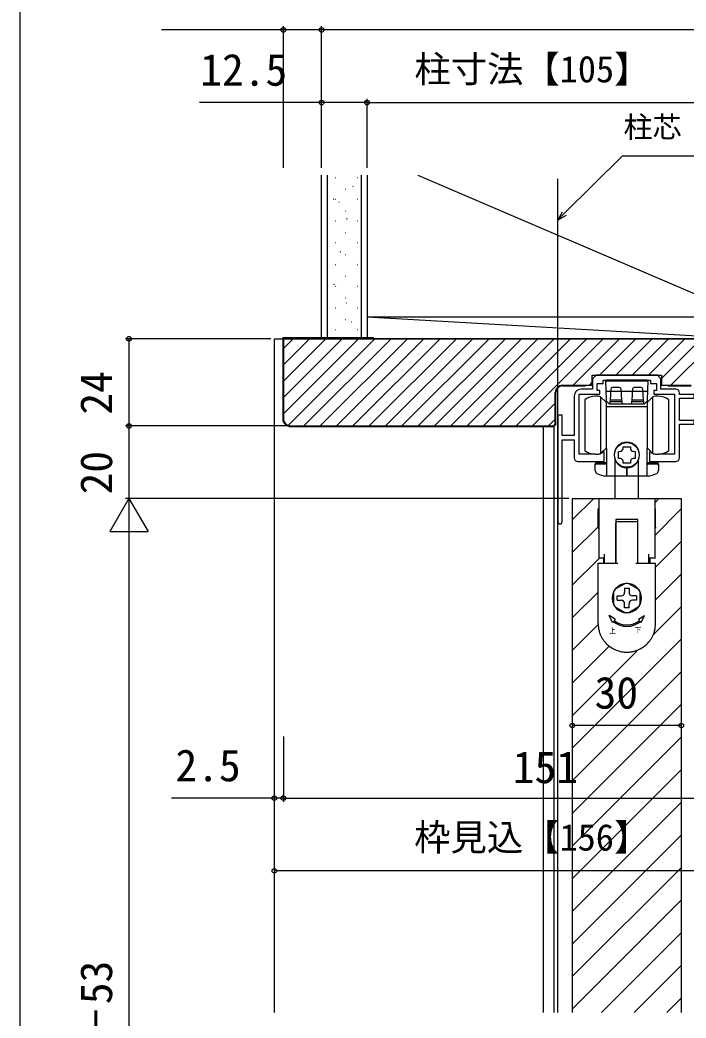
# Model space of a CAD drawing. Units: millimetres, scale not verified. Extents: x -525 to 525, y -783 to 780.
# Drawn here: x -524.9 to -341.6, y 309.8 to 584.5 of the extents above; entities that cross this region are included whole.
import ezdxf
from ezdxf.enums import TextEntityAlignment as Align

# ---------------------------------------------------------------- set-up
doc = ezdxf.new("R2010")
doc.units = ezdxf.units.MM
doc.header["$LTSCALE"] = 4
for name, color, linetype in [('0-3_YKK_11', 7, 'Continuous'), ('0-5_YKK_12', 2, 'Continuous'), ('0-6_YKK_13', 4, 'Continuous'), ('0-8_YKK_D', 6, 'Continuous'), ('0-9_YKK_ZWAK', 7, 'Continuous'), ('0-A_YSS_K', 3, 'Continuous'), ('0-B_YSS_KE', 3, 'Continuous')]:
    doc.layers.add(name, color=color, linetype=linetype)
doc.styles.add('ＭＳ ゴシック', font='')
doc.styles.get('ＭＳ ゴシック').set_extended_font_data('MS Gothic')

msp = doc.modelspace()

# ---------------------------------------------------------------- linework, layer by layer
at = {"layer": '0-3_YKK_11'}
msp.add_line((-376.9, 475.8), (-376.9, 446.4), dxfattribs=at)
for points in [[(-344.4, 482.9), (-348.5, 482.9), (-348.5, 485.8), (-349.5, 486.8), (-366.3, 486.8), (-367.3, 485.8), (-367.3, 482.9), (-370.5, 482.9)], [(-366.55, 465), (-371, 465), (-371, 481.5), (-365.3, 481.5), (-365.3, 482.5), (-366.1, 482.5), (-366.1, 484.5), (-364.4, 484.5), (-364.4, 485.4), (-358.358, 485.4), (-358.175, 485.52), (-357.625, 485.52), (-357.442, 485.4), (-351.4, 485.4), (-351.4, 484.5), (-349.7, 484.5), (-349.7, 482.5), (-350.5, 482.5), (-350.5, 481.5), (-344.8, 481.5), (-344.8, 465), (-349.25, 465)], [(-372.4, 481), (-372.4, 470.2), (-375.7, 470.2), (-375.7, 475.8), (-376.9, 475.8)], [(-343.4, 464), (-343.4, 473.3), (-339.4, 473.3), (-339.4, 474.3), (-343.4, 474.3), (-343.4, 480.4), (-339.4, 480.4), (-339.4, 481.4), (-343.4, 481.4), (-343.4, 481.9)], [(-375.7, 446.4), (-375.7, 469), (-372.4, 469), (-372.4, 464)], [(-371.4, 463), (-364.1, 463), (-364.1, 465.634), (-364.347, 465.736), (-364.745, 465.338), (-364.865, 465.264)], [(-350.935, 465.264), (-351.055, 465.338), (-351.408, 465.691), (-351.7, 465.57), (-351.7, 463), (-344.4, 463)]]:
    msp.add_lwpolyline(points, dxfattribs=at)
for centre, radius, start, end in [((-370.5, 481), 1.9, 90, 180), ((-344.4, 481.9), 1, 0, 90), ((-366.55, 470.5), 5.5, 270, 287.8376), ((-349.25, 470.5), 5.5, 252.1624, 270), ((-371.4, 464), 1, 180, 270), ((-344.4, 464), 1, 270, 0), ((-376.3, 446.4), 0.6, 180, 0)]:
    msp.add_arc(centre, radius, start, end, dxfattribs=at)
at = {"layer": '0-5_YKK_12'}
for p, q in [((-376.9, 311.293), (-376.9, 540.8)), ((-454.9, 496.8), (-298.9, 496.8)), ((-454.9, 311.293), (-454.9, 496.8)), ((-380.9, 472.8), (-380.9, 311.293)), ((-377.9, 311.293), (-377.9, 473)), ((-372.9, 452.8), (-342.9, 452.8)), ((-372.9, 452.8), (-372.9, 311.293)), ((-372.9, 446.91), (-367.01, 452.8)), ((-350.2, 451.649), (-349.049, 452.8)), ((-342.9, 452.8), (-342.9, 311.293)), ((-350.2, 442.669), (-342.9, 449.969)), ((-372.9, 437.93), (-365.8, 445.03)), ((-350, 433.889), (-342.9, 440.989)), ((-372.9, 428.949), (-365.549, 436.3)), ((-350, 424.909), (-342.9, 432.009)), ((-372.9, 419.969), (-365.8, 427.069)), ((-350.504, 415.425), (-342.9, 423.028)), ((-372.9, 410.989), (-365.799, 418.09)), ((-372.9, 384.048), (-342.9, 414.048)), ((-372.9, 402.009), (-362.858, 412.05)), ((-372.9, 393.028), (-355.124, 410.804)), ((-372.9, 375.068), (-342.9, 405.068)), ((-372.9, 366.088), (-342.9, 396.088)), ((-372.9, 357.107), (-342.9, 387.107)), ((-372.9, 348.127), (-342.9, 378.127)), ((-372.9, 339.147), (-342.9, 369.147)), ((-372.9, 330.167), (-342.9, 360.167)), ((-372.9, 321.186), (-342.9, 351.186)), ((-372.9, 312.206), (-342.9, 342.206)), ((-364.832, 311.293), (-342.9, 333.226)), ((-355.852, 311.293), (-342.9, 324.246)), ((-346.872, 311.293), (-342.9, 315.265))]:
    msp.add_line(p, q, dxfattribs=at)
at = {"layer": '0-6_YKK_13'}
for p, q in [((-363.8, 485.1), (-363.5, 485.4)), ((-363.8, 485.1), (-363.72, 482.8)), ((-357.9, 485.4), (-363.5, 485.4)), ((-361.15, 485.4), (-354.65, 485.4)), ((-352.3, 485.4), (-357.9, 485.4)), ((-352.3, 485.4), (-352, 485.1)), ((-363.72, 482.8), (-363.611, 479.7)), ((-357.9, 482.3), (-363.219, 482.3)), ((-362.321, 482.922), (-362.5, 479.9)), ((-359.978, 483.4), (-361.822, 483.4)), ((-359.3, 479.9), (-359.479, 482.922)), ((-352.581, 482.3), (-357.9, 482.3)), ((-356.321, 482.922), (-356.5, 479.9)), ((-353.978, 483.4), (-355.822, 483.4)), ((-353.3, 479.9), (-353.479, 482.922)), ((-352.189, 479.7), (-352.08, 482.8)), ((-369.5, 480), (-369.5, 473)), ((-365.1, 480.8), (-363.5, 479.2)), ((-365.1, 480.8), (-365.1, 465.2)), ((-362.783, 478.9), (-363.611, 479.7)), ((-363.5, 466.8), (-363.5, 479.2)), ((-359.2, 479.4), (-362.6, 479.4)), ((-357.9, 478.9), (-356.691, 478.9)), ((-356.5, 479.9), (-356.7, 478.9)), ((-356.691, 478.9), (-353.017, 478.9)), ((-353.2, 479.4), (-356.6, 479.4)), ((-353.3, 479.9), (-356.5, 479.9)), ((-353.1, 478.9), (-353.3, 479.9)), ((-352.189, 479.7), (-353.017, 478.9)), ((-352.3, 479.2), (-350.7, 480.8)), ((-352.3, 479.2), (-352.3, 466.8)), ((-350.7, 465.2), (-350.7, 480.8)), ((-346.3, 473), (-346.3, 480)), ((-357.9, 478.05), (-363.5, 478.05)), ((-352.3, 478.05), (-357.9, 478.05)), ((-369.5, 473), (-369.5, 466)), ((-346.3, 466), (-346.3, 473)), ((-363.5, 466.8), (-365.1, 465.2)), ((-358.908, 466.546), (-358.87, 467.05)), ((-350.7, 465.2), (-352.3, 466.8)), ((-366.6, 460.519), (-366.6, 462.3)), ((-363.7, 462.6), (-366.3, 462.6)), ((-363.7, 462.3), (-366.3, 462.3)), ((-361.15, 452.8), (-361.15, 463.501)), ((-354.65, 452.8), (-354.65, 463.501)), ((-349.5, 462.6), (-352.1, 462.6)), ((-349.5, 462.3), (-352.1, 462.3)), ((-349.2, 462.3), (-349.2, 460.519)), ((-357.9, 459), (-363.978, 459)), ((-357.9, 461.3), (-357.9, 459)), ((-357.9, 459), (-357.9, 461.3)), ((-351.822, 459), (-357.9, 459)), ((-365.6, 452.8), (-350.2, 452.8)), ((-365.6, 452.8), (-365.6, 436.3)), ((-350.2, 452.8), (-350.2, 436.3)), ((-365.6, 450), (-365.8, 450)), ((-350, 446.607), (-350, 449.5)), ((-365.8, 446.161), (-365.8, 446.607)), ((-365.8, 444.988), (-365.8, 446.161)), ((-360.95, 447), (-360.95, 435)), ((-354.85, 447), (-360.95, 447)), ((-360.9, 445.5), (-360.9, 446)), ((-360.9, 445), (-360.9, 445.5)), ((-360.4, 446.5), (-355.4, 446.5)), ((-354.9, 445.5), (-354.9, 446)), ((-354.85, 435), (-354.85, 447)), ((-365.8, 444.988), (-365.8, 444.721)), ((-365.8, 444.721), (-365.8, 444.688)), ((-365.8, 444.688), (-365.6, 444.688)), ((-360.95, 444.688), (-360.9, 444.688)), ((-360.9, 444.721), (-360.9, 444.988)), ((-360.9, 444.688), (-360.9, 444.721)), ((-360.9, 443.703), (-360.9, 444.688)), ((-354.9, 444.988), (-354.9, 444.998)), ((-354.9, 443.703), (-354.9, 444.688)), ((-354.9, 444.688), (-354.85, 444.688)), ((-354.9, 441.458), (-354.9, 442.988)), ((-350.2, 444.688), (-350, 444.688)), ((-350, 444.988), (-350, 444.721)), ((-350, 444.721), (-350, 444.688)), ((-360.9, 441), (-360.9, 441.458)), ((-360.9, 440.965), (-360.9, 441)), ((-364, 435), (-364, 437.5)), ((-360.9, 437.5), (-360.9, 439.5)), ((-360.9, 436.417), (-360.9, 437.5)), ((-354.9, 437.5), (-354.9, 439.5)), ((-354.9, 436.417), (-354.9, 437.5)), ((-351.8, 435), (-351.8, 437.5)), ((-365.8, 435), (-364, 435)), ((-365.8, 430.7), (-365.8, 435)), ((-365.6, 436.5), (-364, 436.5)), ((-364.225, 435), (-364.225, 436.5)), ((-360.9, 436), (-360.9, 436.417)), ((-360.9, 435), (-360.4, 435)), ((-355.4, 435), (-354.9, 435)), ((-354.9, 436), (-354.9, 436.417)), ((-354.9, 435.5), (-354.9, 436)), ((-354.9, 435), (-354.9, 435.5)), ((-354.9, 435), (-354.85, 435)), ((-351.8, 436.5), (-350.2, 436.5)), ((-351.575, 436.5), (-351.575, 435)), ((-350, 430.7), (-350, 435)), ((-365.8, 429.7), (-365.8, 430.7)), ((-365.8, 428.826), (-365.8, 429.7)), ((-365.8, 428.361), (-365.8, 428.826)), ((-358.434, 429.364), (-361.066, 427.844)), ((-354.734, 427.844), (-357.366, 429.364)), ((-350, 429.7), (-350, 430.7)), ((-350, 428.826), (-350, 429.7)), ((-365.8, 428.2), (-365.8, 428.361)), ((-361.65, 426.93), (-361.65, 423.87)), ((-361.6, 426.92), (-361.6, 423.88)), ((-360.6, 424.8), (-360.6, 426)), ((-360.6, 426), (-359.5, 426)), ((-358.5, 428.1), (-357.3, 428.1)), ((-358.5, 428.1), (-358.5, 427)), ((-357.3, 428.1), (-357.3, 427)), ((-355.2, 426), (-356.3, 426)), ((-355.2, 426), (-355.2, 424.8)), ((-354.2, 423.88), (-354.2, 426.92)), ((-354.15, 423.87), (-354.15, 426.93)), ((-350, 425.7), (-350, 427.7)), ((-365.8, 425.2), (-365.8, 425.7)), ((-365.8, 424.2), (-365.8, 424.574)), ((-365.8, 424.143), (-365.8, 424.2)), ((-365.8, 423.865), (-365.8, 424.143)), ((-365.8, 423.843), (-365.8, 423.865)), ((-365.8, 423.7), (-365.8, 423.843)), ((-365.8, 423.2), (-365.8, 423.7)), ((-365.8, 422.7), (-365.8, 423.2)), ((-360.6, 424.8), (-359.5, 424.8)), ((-358.5, 422.7), (-358.5, 423.8)), ((-357.3, 422.7), (-357.3, 423.8)), ((-355.2, 424.8), (-356.3, 424.8)), ((-350, 425.2), (-350, 425.7)), ((-350, 424.2), (-350, 424.574)), ((-350, 424.143), (-350, 424.2)), ((-350, 423.865), (-350, 424.143)), ((-350, 423.843), (-350, 423.865)), ((-350, 423.7), (-350, 423.843)), ((-350, 423.2), (-350, 423.7)), ((-350, 422.7), (-350, 423.2)), ((-365.8, 418.4), (-365.8, 422.7)), ((-361.885, 418.651), (-362.75, 420.6)), ((-361.114, 419.57), (-362.75, 420.6)), ((-361.066, 422.956), (-358.434, 421.436)), ((-357.3, 422.7), (-358.5, 422.7)), ((-357.366, 421.436), (-354.734, 422.956)), ((-354.686, 419.57), (-353.05, 420.6)), ((-353.915, 418.651), (-353.05, 420.6)), ((-350, 418.4), (-350, 422.7)), ((-361.885, 418.651), (-361.628, 418.957)), ((-361.114, 419.57), (-361.371, 419.263)), ((-354.686, 419.57), (-354.429, 419.263)), ((-353.915, 418.651), (-354.172, 418.957))]:
    msp.add_line(p, q, dxfattribs=at)
for points in [[(-352.08, 482.8), (-352, 485.1), (-363.8, 485.1)], [(-362.783, 478.9), (-359.109, 478.9), (-357.9, 478.9)], [(-359.1, 478.9), (-359.3, 479.9), (-362.5, 479.9), (-362.7, 478.9)], [(-363.4, 459), (-363.4, 466.6), (-363.7, 466.6)], [(-359.645, 463.792), (-360.15, 463.83), (-360.15, 465.77), (-359.645, 465.809)], [(-358.87, 467.05), (-356.93, 467.05), (-356.892, 466.546)], [(-356.155, 465.809), (-355.65, 465.77), (-355.65, 463.83), (-356.155, 463.792)], [(-352.1, 466.6), (-352.4, 466.6), (-352.4, 459)], [(-356.892, 463.055), (-356.93, 462.55), (-358.87, 462.55), (-358.908, 463.055)], [(-365.8, 446.607), (-365.8, 449.5), (-365.8, 450)], [(-350, 449.5), (-350, 450), (-350.2, 450)], [(-354.9, 444.998), (-354.9, 445), (-354.9, 445.5)], [(-350, 444.988), (-350, 446.161), (-350, 446.607)], [(-360.9, 444.988), (-360.9, 444.998), (-360.9, 445)], [(-360.9, 443.203), (-360.9, 443.56), (-360.9, 443.703)], [(-360.9, 441.458), (-360.9, 442.988), (-360.9, 443.203)], [(-354.9, 444.688), (-354.9, 444.721), (-354.9, 444.988)], [(-354.9, 442.988), (-354.9, 443.203), (-354.9, 443.56), (-354.9, 443.703)], [(-360.9, 439.5), (-360.9, 440.958), (-360.9, 440.965)], [(-354.9, 440.965), (-354.9, 441), (-354.9, 441.458)], [(-354.9, 439.5), (-354.9, 440.958), (-354.9, 440.965)], [(-364, 435), (-360.95, 435), (-360.9, 435)], [(-360.9, 435), (-360.9, 435.5), (-360.9, 436)], [(-354.85, 435), (-351.8, 435), (-350, 435)], [(-350, 427.7), (-350, 428.2), (-350, 428.361), (-350, 428.826)], [(-365.8, 425.7), (-365.8, 427.7), (-365.8, 428.2)], [(-365.8, 424.574), (-365.8, 425.039), (-365.8, 425.2)], [(-350, 424.574), (-350, 425.039), (-350, 425.2)]]:
    msp.add_lwpolyline(points, dxfattribs=at)
msp.add_circle((-357.9, 464.8), 3.4, dxfattribs=at)
for centre, radius, start, end in [((-366.5, 476), 5, 90, 126.8699), ((-366.5, 476), 5, 73.7398, 90), ((-363.219, 482.8), 0.5, 182, 270), ((-361.822, 482.9), 0.5, 90, 177.4552), ((-359.978, 482.9), 0.5, 2.5448, 90), ((-355.822, 482.9), 0.5, 90, 177.4552), ((-353.978, 482.9), 0.5, 2.5448, 90), ((-352.581, 482.8), 0.5, 270, 358), ((-349.3, 476), 5, 90, 106.2602), ((-349.3, 476), 5, 53.1301, 90), ((-357.9, 464.8), 3.5, 90, 270), ((-357.9, 464.8), 3.5, 270, 90), ((-366.5, 470), 5, 233.1301, 270), ((-366.5, 470), 5, 270, 286.2602), ((-359.706, 466.606), 0.8, 274.33284, 355.66716), ((-356.094, 466.606), 0.8, 184.33284, 265.66716), ((-349.3, 470), 5, 253.7398, 270), ((-349.3, 470), 5, 270, 306.8699), ((-366.3, 462.3), 0.3, 90, 180), ((-366.3, 462), 0.3, 90, 180), ((-363.7, 462.9), 0.3, 270, 0), ((-363.7, 462.6), 0.3, 270, 0), ((-359.706, 462.995), 0.8, 4.33284, 85.66716), ((-356.094, 462.995), 0.8, 94.33284, 175.66716), ((-352.1, 462.9), 0.3, 180, 270), ((-352.1, 462.6), 0.3, 180, 270), ((-349.5, 462.3), 0.3, 0, 90), ((-349.5, 462), 0.3, 0, 90), ((-365.6, 460.519), 1, 180, 251.28667), ((-357.9, 483.25), 25, 251.28667, 255.93013), ((-357.9, 483.25), 25, 284.06987, 288.71333), ((-350.2, 460.519), 1, 288.71333, 0), ((-360.4, 446), 0.5, 90, 180), ((-355.4, 446), 0.5, 0, 90), ((-357.9, 425.4), 4.05, 0, 180), ((-357.9, 425.4), 4, 82.33165, 97.66835), ((-357.9, 425.4), 4.05, 136.2623, 157.80839), ((-357.9, 425.4), 4, 142.33165, 157.66835), ((-359.5, 427), 1, 270, 0), ((-356.3, 427), 1, 180, 270), ((-357.9, 425.4), 4, 22.33165, 37.82349), ((-357.9, 425.4), 4.05, 180, 0), ((-357.9, 425.4), 4, 202.33165, 217.82349), ((-359.5, 423.8), 1, 0, 90), ((-356.3, 423.8), 1, 90, 180), ((-357.9, 425.4), 4, 322.17651, 337.66835), ((-357.9, 425.4), 4, 262.17651, 277.82349), ((-357.9, 418.4), 7.9, 180, 194.66485), ((-357.9, 423.4), 5.8, 230, 310), ((-357.9, 423.4), 5.4, 230, 310), ((-357.9, 418.4), 7.9, 345.33515, 0), ((-357.9, 418.4), 7.9, 194.66485, 198.44872), ((-357.9, 418.4), 7.9, 198.44872, 202.318), ((-357.9, 418.4), 7.9, 202.318, 225.86911), ((-357.9, 418.4), 7.9, 314.13089, 337.682), ((-357.9, 418.4), 7.9, 337.682, 341.55128), ((-357.9, 418.4), 7.9, 341.55128, 345.33515), ((-357.9, 418.4), 7.9, 225.86911, 226.18003), ((-357.9, 418.4), 7.9, 226.18003, 259.0546), ((-357.9, 418.4), 7.9, 280.9454, 313.81997), ((-357.9, 418.4), 7.9, 313.81997, 314.13089), ((-357.9, 418.4), 7.9, 259.0546, 262.72786), ((-357.9, 418.4), 7.9, 262.72786, 270), ((-357.9, 418.4), 7.9, 270, 277.27214), ((-357.9, 418.4), 7.9, 277.27214, 280.9454)]:
    msp.add_arc(centre, radius, start, end, dxfattribs=at)
at = {"layer": '0-8_YKK_D'}
for p, q in [((-452.4, 543.8), (-452.4, 582.8)), ((-441.9, 543.8), (-441.9, 582.8)), ((-441.9, 543.8), (-441.9, 582.8)), ((-311.9, 581.8), (-441.9, 581.8)), ((-441.9, 543.8), (-441.9, 562.8)), ((-429.4, 543.8), (-429.4, 562.8)), ((-429.4, 543.8), (-429.4, 562.8)), ((-429.4, 561.8), (-324.4, 561.8)), ((-455.9, 496.8), (-495.9, 496.8)), ((-494.9, 496.8), (-494.9, 472.8)), ((-451.4, 472.8), (-495.9, 472.8)), ((-451.4, 472.8), (-495.9, 472.8)), ((-494.9, 472.8), (-494.9, 452.8)), ((-494.9, 452.8), (-500.15, 443.707)), ((-459.9, 452.8), (-495.9, 452.8)), ((-373.9, 452.8), (-495.9, 452.8)), ((-494.9, 452.8), (-489.65, 443.707)), ((-494.9, 452.8), (-494.9, 434.614)), ((-500.15, 443.707), (-489.65, 443.707)), ((-494.9, 442.3), (-494.9, 187.303)), ((-342.9, 390.316), (-372.9, 390.316)), ((-452.4, 387.316), (-452.4, 369.316)), ((-452.4, 369.935), (-452.4, 371.316)), ((-454.9, 370.316), (-483.227, 370.316)), ((-452.4, 370.316), (-454.9, 370.316)), ((-452.4, 370.316), (-449.85, 370.316)), ((-452.4, 370.316), (-301.4, 370.316)), ((-298.9, 350.316), (-454.9, 350.316))]:
    msp.add_line(p, q, dxfattribs=at)
for points in [[(-441.9, 581.8), (-452.4, 581.8), (-485.95, 581.8)], [(-429.4, 561.8), (-441.9, 561.8), (-475.45, 561.8)], [(-376.9, 529.425), (-375.097, 531.228), (-359.135, 547.19), (-334.743, 547.19)], [(-374.614, 530.745), (-376.9, 529.425), (-375.58, 531.711)]]:
    msp.add_lwpolyline(points, dxfattribs=at)
for centre in [(-452.4, 581.8), (-441.9, 581.8), (-441.9, 581.8), (-441.9, 561.8), (-429.4, 561.8), (-429.4, 561.8), (-494.9, 496.8), (-494.9, 472.8), (-494.9, 472.8), (-372.9, 390.316), (-342.9, 390.316), (-454.9, 370.316), (-452.4, 370.316), (-452.4, 370.316), (-454.9, 350.316)]:
    msp.add_circle(centre, 0.637, dxfattribs=at)
at = {"layer": '0-9_YKK_ZWAK'}
msp.add_line((-524.9, 746.8), (-524.9, -783.2), dxfattribs=at)
at = {"layer": '0-A_YSS_K'}
for p, q in [((-441.9, 496.8), (-441.9, 541.8)), ((-440.4, 541.8), (-440.4, 496.8)), ((-432.831, 541.56), (-432.812, 541.567)), ((-430.9, 496.8), (-430.9, 541.8)), ((-429.4, 541.8), (-429.4, 506.8)), ((-415.4, 541.8), (-324.4, 502.8)), ((-438.317, 539.617), (-438.299, 539.624)), ((-438.19, 541.19), (-438.09, 541.19)), ((-433.246, 538.744), (-433.079, 538.854)), ((-432.11, 541.19), (-432.01, 541.19)), ((-435.34, 537.96), (-435.24, 537.96)), ((-438.625, 535.184), (-438.458, 535.294)), ((-438.19, 535.21), (-438.09, 535.21)), ((-437.12, 534.359), (-437.101, 534.366)), ((-432.11, 535.21), (-432.01, 535.21)), ((-435.34, 531.98), (-435.24, 531.98)), ((-438.19, 529.23), (-438.09, 529.23)), ((-435.168, 529.369), (-435.149, 529.375)), ((-435.015, 529.738), (-434.848, 529.848)), ((-432.11, 529.23), (-432.01, 529.23)), ((-440.394, 526.178), (-440.227, 526.288)), ((-435.34, 526), (-435.24, 526)), ((-439.456, 522.168), (-439.437, 522.175)), ((-438.19, 523.25), (-438.09, 523.25)), ((-433.876, 524.144), (-433.857, 524.151)), ((-432.11, 523.25), (-432.01, 523.25)), ((-436.784, 520.731), (-436.617, 520.842)), ((-435.34, 520.02), (-435.24, 520.02)), ((-438.19, 517.27), (-438.09, 517.27)), ((-438.164, 516.944), (-438.145, 516.951)), ((-432.678, 518.887), (-432.659, 518.893)), ((-432.11, 517.27), (-432.01, 517.27)), ((-435.34, 514.04), (-435.24, 514.04)), ((-438.553, 511.725), (-438.386, 511.835)), ((-438.19, 511.29), (-438.09, 511.29)), ((-436.966, 511.686), (-436.947, 511.693)), ((-432.11, 511.29), (-432.01, 511.29)), ((-435.34, 508.06), (-435.24, 508.06)), ((-435.014, 506.695), (-434.996, 506.702)), ((-440.322, 502.718), (-440.155, 502.829)), ((-438.19, 505.31), (-438.09, 505.31)), ((-432.11, 505.31), (-432.01, 505.31)), ((-435.34, 502.08), (-435.24, 502.08)), ((-433.722, 501.471), (-433.704, 501.478)), ((-429.4, 502.8), (-324.4, 502.8)), ((-429.4, 502.8), (-324.4, 496.8)), ((-429.4, 502.8), (-429.4, 496.8)), ((-439.303, 499.495), (-439.284, 499.502)), ((-438.19, 499.33), (-438.09, 499.33)), ((-432.11, 499.33), (-432.01, 499.33)), ((-452.4, 494.105), (-449.705, 496.8)), ((-452.4, 489.615), (-445.215, 496.8)), ((-452.4, 485.125), (-440.725, 496.8)), ((-452.4, 480.635), (-436.235, 496.8)), ((-452.4, 476.144), (-431.744, 496.8)), ((-451.12, 472.934), (-427.254, 496.8)), ((-446.764, 472.8), (-422.764, 496.8)), ((-442.274, 472.8), (-418.274, 496.8)), ((-437.784, 472.8), (-413.784, 496.8)), ((-433.294, 472.8), (-409.294, 496.8)), ((-429.4, 496.8), (-324.4, 496.8)), ((-428.804, 472.8), (-404.804, 496.8)), ((-424.314, 472.8), (-400.314, 496.8)), ((-419.823, 472.8), (-395.823, 496.8)), ((-415.333, 472.8), (-391.333, 496.8)), ((-410.843, 472.8), (-386.843, 496.8)), ((-406.353, 472.8), (-382.353, 496.8)), ((-401.863, 472.8), (-377.863, 496.8)), ((-397.373, 472.8), (-373.373, 496.8)), ((-392.883, 472.8), (-368.883, 496.8)), ((-388.393, 472.8), (-364.393, 496.8)), ((-372.702, 484), (-359.902, 496.8)), ((-365.412, 486.8), (-355.412, 496.8)), ((-360.922, 486.8), (-350.922, 496.8)), ((-356.432, 486.8), (-346.432, 496.8)), ((-351.942, 486.8), (-341.942, 496.8)), ((-348.4, 485.852), (-337.452, 496.8)), ((-345.762, 484), (-332.962, 496.8)), ((-368.212, 484), (-367.4, 484.812)), ((-383.902, 472.8), (-377.6, 479.102)), ((-379.412, 472.8), (-377.6, 474.612))]:
    msp.add_line(p, q, dxfattribs=at)
msp.add_lwpolyline([(-429.4, 541.8), (-429.4, 496.8), (-441.9, 496.8)], dxfattribs=at)
at = {"layer": '0-B_YSS_KE'}
for p, q in [((-427.6, 497), (-427.6, 496.8)), ((-375.6, 483.8), (-369.3, 483.8)), ((-369.3, 483.8), (-369.3, 484)), ((-346.5, 483.8), (-346.5, 484)), ((-346.5, 483.8), (-340.2, 483.8))]:
    msp.add_line(p, q, dxfattribs=at)
for points in [[(-427.6, 497), (-452.6, 497), (-452.6, 474.8)], [(-301.4, 474.8), (-301.4, 496.8), (-452.4, 496.8), (-452.4, 474.8)], [(-375.6, 484), (-367.4, 484), (-367.4, 486.8), (-348.4, 486.8), (-348.4, 484), (-340.2, 484)], [(-450.4, 472.6), (-378.017, 472.6), (-377.4, 473.217), (-377.4, 482)], [(-450.4, 472.8), (-378.1, 472.8), (-377.6, 473.3), (-377.6, 482)]]:
    msp.add_lwpolyline(points, dxfattribs=at)
for centre, radius, start, end in [((-375.6, 482), 2, 90, 180), ((-375.6, 482), 1.8, 90, 180), ((-450.4, 474.8), 2.2, 180, 270), ((-450.4, 474.8), 2, 180, 270)]:
    msp.add_arc(centre, radius, start, end, dxfattribs=at)

# ---------------------------------------------------------------- texts
at = {"layer": '0-6_YKK_13', "style": 'ＭＳ ゴシック', "width": 0.9}
for s, p in [('上', (-362.753, 415.257)), ('下', (-355.773, 415.44))]:
    msp.add_text(s, height=1.466, dxfattribs=at).set_placement(p, align=Align.BOTTOM_LEFT)
at = {"layer": '0-8_YKK_D', "style": 'ＭＳ ゴシック'}
for s, height, p in [('12.5', 8.798, (-475.291, 563.8)), ('柱寸法【105】', 7.331, (-416.36, 565.164)), ('柱芯', 5.865, (-358.806, 550.398)), ('30', 8.798, (-366.764, 392.316)), ('2.5', 8.798, (-482.114, 372.316)), ('151', 8.798, (-389.275, 371.816)), ('枠見込【156】', 7.331, (-416.417, 353.68))]:
    msp.add_text(s, height=height, dxfattribs=at).set_placement(p, align=Align.BOTTOM_LEFT)
for s, p in [('24', (-496.9, 475.902)), ('20', (-496.9, 453.936)), ('DH＝H－53', (-496.9, 271.643))]:
    msp.add_text(s, height=8.798, rotation=90, dxfattribs=at).set_placement(p, align=Align.BOTTOM_LEFT)

doc.saveas('drawing.dxf')
